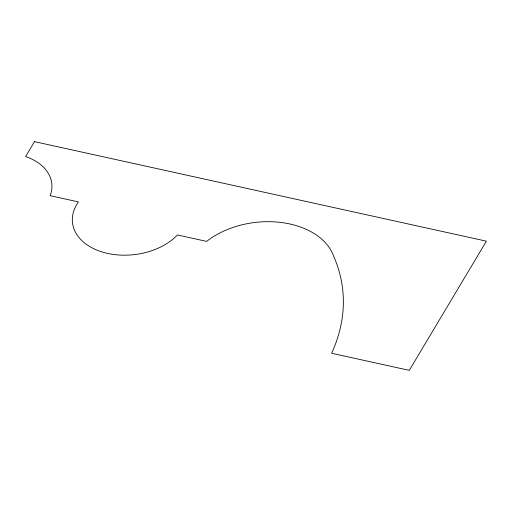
<?xml version="1.0" encoding="UTF-8"?>
<svg xmlns="http://www.w3.org/2000/svg" width="512" height="512" viewBox="0 0 512 512"><rect width="100%" height="100%" fill="white"/><g stroke="black" fill="none" stroke-linecap="round" stroke-linejoin="round"><path stroke-width="0.77" d="M34.502 141.638L25.6 156.544A54.362 36.512 -6.7 0 1 50.17 195.686L78.413 201.907A57.786 38.816 -6.7 0 0 100.71 251.514A57.786 38.816 -6.7 0 0 177.44 234.97L206.637 241.395A74.784 50.234 -6.7 0 1 280.326 222.381A74.784 50.234 -6.7 0 1 333.645 256.23A245.274 164.755 -6.7 0 1 331.603 353.254L409.274 370.362L486.4 241.171L34.502 141.638"/></g></svg>
